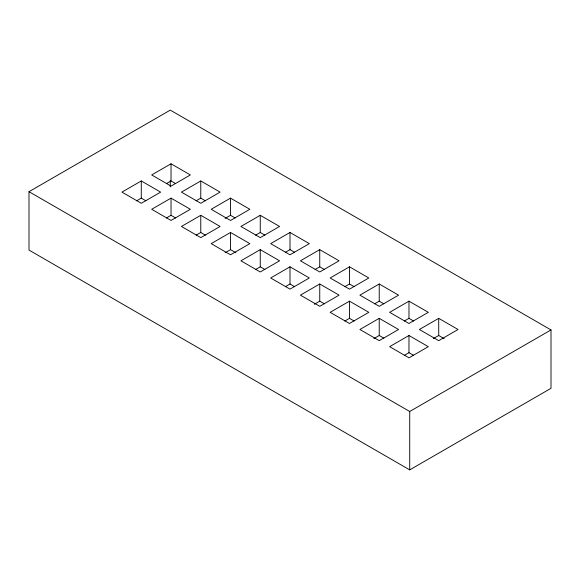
<?xml version="1.0" encoding="UTF-8"?>
<svg xmlns="http://www.w3.org/2000/svg" width="580" height="580" viewBox="0 0 580 580"><rect width="100%" height="100%" fill="white"/><g stroke="black" fill="none" stroke-linecap="round" stroke-linejoin="round"><path stroke-width="0.87" d="M29 191.69L29 250.074L409.719 469.88L551 388.317L551 329.926L170.281 110.12L29 191.69L409.719 411.488L551 329.926M136.641 200.811L141.281 198.128L141.281 180.953L160.617 192.118L141.281 203.275L121.952 192.118L141.281 180.953M170.281 186.876L170.281 180.605M166.387 217.979L171.028 215.303L171.028 198.128L190.363 209.286L171.028 220.451L151.692 209.286L171.028 198.128M166.387 183.635L171.028 180.953L171.028 163.785L190.363 174.942L171.028 186.107L151.692 174.942L171.028 163.785M196.127 235.154L200.767 232.471L200.774 215.296L220.103 226.461L200.774 237.626L181.438 226.461L200.774 215.296M196.134 200.811L200.774 198.128L200.774 180.953L220.103 192.118L200.774 203.275L181.438 192.118L200.774 180.953M225.098 252.771L230.514 249.646L230.514 232.471L249.85 243.636L230.514 254.794L211.178 243.636L230.514 232.471M225.098 218.428L230.514 215.303L230.514 198.128L249.85 209.293L230.514 220.451L211.178 209.293L230.514 198.128M255.62 269.497L260.26 266.814L260.26 249.646L279.589 260.804L260.26 271.969L240.925 260.804L260.26 249.646M255.62 235.154L260.26 232.471L260.26 215.296L279.589 226.461L260.26 237.626L240.925 226.461L260.26 215.296M285.36 286.672L290 283.99L290 266.814L309.336 277.98L290 289.137L270.671 277.98L290 266.814M285.36 252.322L290 249.646L290 232.471L309.336 243.636L290 254.794L270.671 243.636L290 232.471M314.331 304.29L319.747 301.165L319.747 283.99L339.075 295.147L319.747 306.312L300.411 295.147L319.747 283.99M315.107 269.497L319.747 266.822L319.747 249.646L339.075 260.804L319.747 271.969L300.411 260.804L319.747 249.646M344.846 321.015L349.486 318.333L349.486 301.165L368.822 312.323L349.486 323.488L330.158 312.323L349.486 301.165M344.846 286.672L349.486 283.99L349.486 266.814L368.822 277.98L349.486 289.144L330.158 277.98L349.486 266.814M373.817 338.633L379.233 335.508L379.233 318.333L398.569 329.498L379.233 340.656L359.897 329.498L379.233 318.333M374.593 303.84L379.233 301.165L379.233 283.99L398.569 295.155L379.233 306.312L359.897 295.155L379.233 283.99M404.333 355.359L408.973 352.683L408.973 335.508L428.308 346.666L408.973 357.831L389.644 346.666L408.973 335.508M404.333 321.015L408.973 318.333L408.973 301.165L428.308 312.323L408.973 323.488L389.644 312.323L408.973 301.165M409.719 469.88L409.719 411.488M438.719 318.333L419.384 329.498L438.719 340.656L458.055 329.498L438.719 318.333L438.719 335.508L433.303 338.633M171.028 180.953L175.667 183.635M200.774 198.128L205.414 200.811M230.514 215.303L235.154 217.979M260.26 232.471L264.9 235.154M290 249.646L294.64 252.322M319.747 266.822L324.387 269.497M349.486 283.99L354.126 286.672M379.233 301.165L383.873 303.84M408.973 318.333L413.613 321.015M438.719 335.508L444.135 338.633M141.281 198.128L145.921 200.811M171.028 215.303L175.667 217.979M200.767 232.471L205.407 235.154M230.514 249.646L235.929 252.771M260.26 266.814L264.9 269.497M290 283.99L294.64 286.672M319.747 301.165L324.387 303.84M349.486 318.333L354.126 321.015M379.233 335.508L383.873 338.183M408.973 352.683L413.613 355.359"/></g></svg>
